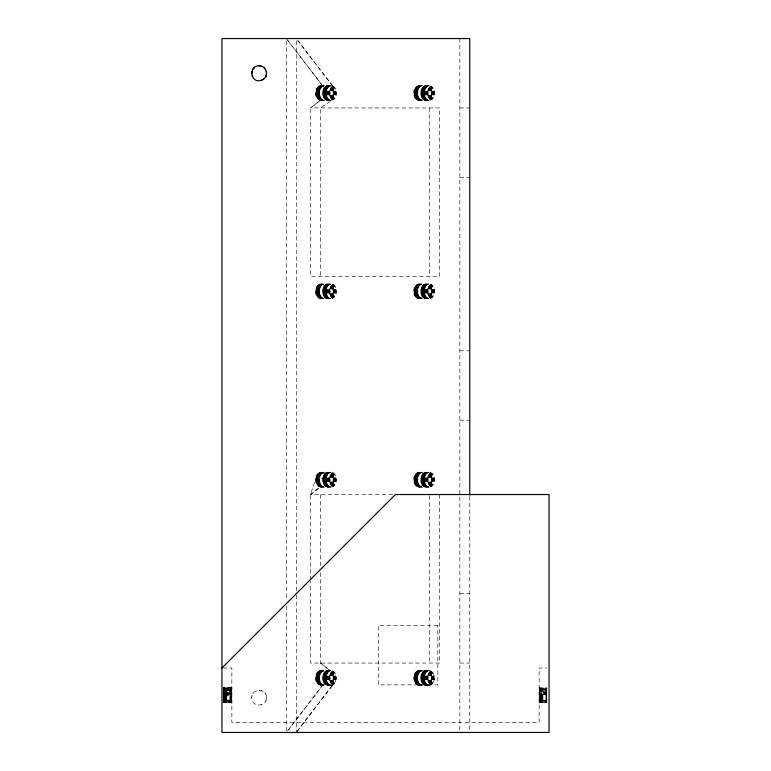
<?xml version="1.0" encoding="UTF-8"?>
<svg xmlns="http://www.w3.org/2000/svg" width="771" height="771" viewBox="0 0 771 771"><rect width="100%" height="100%" fill="white"/><g stroke="black" fill="none" stroke-linecap="round" stroke-linejoin="round"><path stroke-width="0.58" stroke-dasharray="3.85 2.89" d="M326.287 93.532C328.128 84.608 315.002 83.143 315.802 92.607C313.961 101.541 327.087 102.996 326.287 93.532L336.204 93.532C338.035 84.608 324.909 83.143 325.709 92.607C323.878 101.541 337.004 102.996 336.204 93.532M326.287 291.795C328.128 282.861 315.002 281.405 315.802 290.86C313.961 299.794 327.087 301.249 326.287 291.795L336.204 291.795C338.035 282.861 324.919 281.405 325.709 290.86C323.878 299.794 337.004 301.249 336.204 291.795M326.287 480.14C328.128 471.206 315.002 469.751 315.802 479.205C313.961 488.139 327.087 489.595 326.287 480.14L336.204 480.14C338.035 471.206 324.919 469.751 325.709 479.205C323.878 488.139 337.004 489.595 336.204 480.14M326.287 678.393C328.128 669.459 315.002 668.004 315.802 677.458C313.961 686.392 327.087 687.857 326.287 678.393L336.204 678.393C336.416 675.117 334.73 670.712 330.961 670.491L321.044 670.491M336.204 678.393C333.101 696.541 317.334 673.921 330.961 670.491M413.921 93.069C412.581 83.846 425.775 83.846 424.435 93.069C425.775 102.292 412.581 102.292 413.921 93.069L423.828 93.069C422.498 83.846 435.682 83.846 434.343 93.069C435.682 102.292 422.498 102.292 423.828 93.069M413.921 291.332C412.581 282.109 425.765 282.109 424.435 291.332C425.765 300.545 412.581 300.545 413.921 291.332L423.828 291.332C422.498 282.109 435.682 282.109 434.343 291.332C435.682 300.545 422.498 300.545 423.828 291.332M413.921 479.668C412.581 470.455 425.765 470.455 424.435 479.668C425.765 488.891 412.581 488.891 413.921 479.668L423.828 479.668C422.498 470.455 435.682 470.455 434.343 479.668C435.682 488.891 422.498 488.891 423.828 479.668M419.173 670.491C426.247 671.425 426.247 684.436 419.173 685.361C412.109 684.436 412.109 671.425 419.173 670.491L429.09 670.491C436.164 671.425 436.164 684.436 429.09 685.361C422.016 684.436 422.016 671.425 429.09 670.491M266.313 699.605C265.793 706.515 251.77 707.739 251.674 697.755C251.442 687.963 265.976 688.995 266.313 695.905M266.409 699.152L266.525 698.295M266.535 698.218L266.409 696.358M251.693 697.37L251.731 696.82M310.53 580.004L310.53 494.539L315.879 478.28L325.796 478.28M266.024 700.492L265.841 700.916M252.83 693.775L253.38 693.013M322.673 685.005L287.101 731.506L322.982 684.841M297.008 731.506L332.58 685.005L319.416 685.005M297.018 731.496L332.889 684.841L319.107 684.841M392.661 494.539L310.53 494.539L320.061 486.973L331.944 486.973M320.389 100.442L310.53 107.94L310.53 276.461L439.605 276.461L439.605 107.94L310.53 107.94L320.061 100.375L331.944 100.375L320.447 107.94L320.447 276.461M310.53 494.539L320.389 487.05M260.964 704.954L261.485 704.8M223.041 692.975L231.849 692.541L223.041 692.541L231.849 692.907L223.041 693.37L231.849 693.804L223.041 693.871L231.849 693.958L223.041 694.025L231.849 694.343L223.041 694.623L231.849 694.729L223.041 695.22L231.849 695.278M223.041 691.693L231.849 691.693L223.041 692.242M231.849 690.479L223.041 690.218L231.849 690.132L223.041 690.488L231.849 690.903L223.041 690.903M546.861 694.314L539.151 693.881L546.861 694.064M223.041 700.222L231.849 700.02L223.041 700.02L231.849 700.309L223.041 700.656L231.849 701.003L223.041 701.176M546.861 694.632L539.151 694.806L546.861 694.806M223.041 688.522L231.849 688.339L223.041 687.983L231.849 687.963L223.041 688.079M546.861 692.811L539.151 692.686M546.861 689.862L539.151 689.457M539.151 701.716L546.861 701.677L539.151 701.552M223.041 691.818L231.849 691.693M231.849 688.204L223.041 688.252L231.849 688.339M231.849 689.216L223.041 689.351L231.849 689.862L223.041 689.862M223.041 700.791L231.849 700.694L223.041 700.251M546.861 700.858L539.151 701.292M546.861 688.301L539.151 688.079L546.861 688.146M223.041 694.806L231.849 694.729M539.151 694.189L546.861 694.565M546.861 691.915L539.151 691.693M539.151 688.262L546.861 688.214M223.041 701.282L231.849 701.292M223.041 701.552L231.849 701.514L223.041 701.793M539.151 687.973L546.861 687.925M231.849 701.591L223.041 701.321M231.849 702.699L223.041 702.487M320.717 85.648L331.289 85.648M418.846 85.648L429.418 85.648M320.061 85.774L331.944 85.774M418.19 85.774L430.073 85.774M319.734 85.87L332.262 85.87M417.872 85.87L430.401 85.87M319.416 85.995L332.58 85.995L297.741 40.449M417.554 85.995L430.719 85.995M319.107 86.159L332.889 86.159L296.286 38.55M417.246 86.159L431.028 86.159M318.809 86.342L333.197 86.342M416.938 86.342L431.326 86.342M318.51 86.554L333.486 86.554M416.648 86.554L431.625 86.554M318.23 86.795L333.776 86.795M416.359 86.795L431.905 86.795M317.951 87.056L334.045 87.056M416.089 87.056L432.184 87.056M317.691 87.345L334.306 87.345M415.829 87.345L432.444 87.345M317.45 87.653L334.556 87.653M415.579 87.653L432.685 87.653M317.209 87.981L334.787 87.981M415.347 87.981L432.926 87.981M316.997 88.328L335.009 88.328M415.126 88.328L433.138 88.328M316.794 88.704L335.212 88.704M414.923 88.704L433.341 88.704M316.602 89.089L335.395 89.089M414.74 89.089L433.533 89.089M316.438 89.484L335.568 89.484M414.567 89.484L433.697 89.484M316.293 89.908L335.713 89.908M414.422 89.908L433.851 89.908M316.158 90.332L335.848 90.332M414.287 90.332L433.977 90.332M316.043 90.776L335.954 90.776M414.181 90.776L434.092 90.776M315.956 91.219L325.863 91.219M326.133 91.219L336.05 91.219M414.085 91.219L424.002 91.219M424.272 91.219L434.179 91.219M315.879 91.682L325.796 91.682M326.21 91.682L336.117 91.682M414.017 91.682L423.925 91.682M424.339 91.682L434.256 91.682M315.831 92.134L325.738 92.134M326.258 92.134L336.175 92.134M413.96 92.134L423.877 92.134M424.397 92.134L434.304 92.134M315.802 92.607L325.709 92.607M326.287 92.607L336.204 92.607M413.931 92.607L423.848 92.607M424.426 92.607L434.333 92.607M315.792 93.069L325.699 93.069M326.306 93.069L336.214 93.069M424.435 93.069L434.343 93.069M315.802 93.532L325.709 93.532M413.931 93.532L423.848 93.532M424.426 93.532L434.333 93.532M315.831 94.004L325.738 94.004M326.258 94.004L336.175 94.004M413.96 94.004L423.877 94.004M424.397 94.004L434.304 94.004M315.879 94.467L325.796 94.467M326.21 94.467L336.117 94.467M414.017 94.467L423.925 94.467M424.339 94.467L434.256 94.467M315.956 94.92L325.863 94.92M326.133 94.92L336.05 94.92M414.085 94.92L424.002 94.92M424.272 94.92L434.179 94.92M316.043 95.373L335.954 95.373M414.181 95.373L434.092 95.373M316.158 95.806L335.848 95.806M414.287 95.806L433.977 95.806M316.293 96.24L335.713 96.24M414.422 96.24L433.851 96.24M316.438 96.654L335.568 96.654M414.567 96.654L433.697 96.654M316.602 97.059L335.395 97.059M414.74 97.059L433.533 97.059M316.794 97.445L335.212 97.445M414.923 97.445L433.341 97.445M316.997 97.811L335.009 97.811M415.126 97.811L433.138 97.811M317.209 98.158L334.787 98.158M415.347 98.158L432.926 98.158M317.45 98.486L334.556 98.486M415.579 98.486L432.685 98.486M317.691 98.804L334.306 98.804M415.829 98.804L432.444 98.804M317.951 99.083L334.045 99.083M416.089 99.083L432.184 99.083M318.23 99.343L333.776 99.343M416.359 99.343L431.905 99.343M318.51 99.584L333.486 99.584M416.648 99.584L431.625 99.584M318.809 99.796L333.197 99.796M416.938 99.796L431.326 99.796M319.107 99.989L332.889 99.989M417.246 99.989L431.028 99.989M319.416 100.143L332.58 100.143M417.554 100.143L430.719 100.143M418.19 100.375L430.073 100.375M320.717 100.49L331.289 100.49M418.846 100.49L429.418 100.49M459.844 107.94L469.761 107.94M459.844 177.33L469.761 177.33M320.061 284.027L331.944 284.027M418.19 284.027L430.073 284.027M319.734 284.123L332.262 284.123M417.872 284.123L430.401 284.123M319.416 284.258L332.58 284.258M417.554 284.258L430.719 284.258M319.107 284.412L332.889 284.412M417.246 284.412L431.028 284.412M318.809 284.605L333.197 284.605M416.938 284.605L431.326 284.605M318.51 284.817L333.486 284.817M416.648 284.817L431.625 284.817M318.23 285.048L333.776 285.048M416.359 285.048L431.905 285.048M317.951 285.309L334.045 285.309M416.089 285.309L432.184 285.309M317.691 285.598L334.306 285.598M415.829 285.598L432.444 285.598M317.45 285.906L334.556 285.906M415.579 285.906L432.685 285.906M317.209 286.243L334.787 286.243M415.347 286.243L432.926 286.243M316.997 286.59L335.009 286.59M415.126 286.59L433.138 286.59M316.794 286.957L335.212 286.957M414.923 286.957L433.341 286.957M316.602 287.342L335.395 287.342M414.74 287.342L433.533 287.342M316.438 287.747L335.568 287.747M414.567 287.747L433.697 287.747M316.293 288.161L335.713 288.161M414.422 288.161L433.851 288.161M316.158 288.595L335.848 288.595M414.287 288.595L433.977 288.595M316.043 289.029L335.954 289.029M414.181 289.029L434.092 289.029M315.956 289.482L325.863 289.482M326.133 289.482L336.05 289.482M414.085 289.482L424.002 289.482M424.272 289.482L434.179 289.482M315.879 289.935L325.796 289.935M326.21 289.935L336.117 289.935M414.017 289.935L423.925 289.935M424.339 289.935L434.256 289.935M315.831 290.397L325.738 290.397M326.258 290.397L336.175 290.397M413.96 290.397L423.877 290.397M424.397 290.397L434.304 290.397M315.802 290.86L325.709 290.86M326.287 290.86L336.204 290.86M413.931 290.86L423.848 290.86M424.426 290.86L434.333 290.86M315.792 291.332L325.699 291.332M326.306 291.332L336.214 291.332M424.435 291.332L434.343 291.332M315.802 291.795L325.709 291.795M413.931 291.795L423.848 291.795M424.426 291.795L434.333 291.795M315.831 292.257L325.738 292.257M326.258 292.257L336.175 292.257M413.96 292.257L423.877 292.257M424.397 292.257L434.304 292.257M315.879 292.72L325.796 292.72M326.21 292.72L336.117 292.72M414.017 292.72L423.925 292.72M424.339 292.72L434.256 292.72M315.956 293.173L325.863 293.173M326.133 293.173L336.05 293.173M414.085 293.173L424.002 293.173M424.272 293.173L434.179 293.173M316.043 293.626L335.954 293.626M414.181 293.626L434.092 293.626M316.158 294.069L335.848 294.069M414.287 294.069L433.977 294.069M316.293 294.493L335.713 294.493M414.422 294.493L433.851 294.493M316.438 294.907L335.568 294.907M414.567 294.907L433.697 294.907M316.602 295.312L335.395 295.312M414.74 295.312L433.533 295.312M316.794 295.698L335.212 295.698M414.923 295.698L433.341 295.698M316.997 296.064L335.009 296.064M415.126 296.064L433.138 296.064M317.209 296.421L334.787 296.421M415.347 296.421L432.926 296.421M317.45 296.748L334.556 296.748M415.579 296.748L432.685 296.748M317.691 297.057L334.306 297.057M415.829 297.057L432.444 297.057M317.951 297.346L334.045 297.346M416.089 297.346L432.184 297.346M318.23 297.606L333.776 297.606M416.359 297.606L431.905 297.606M318.51 297.847L333.486 297.847M416.648 297.847L431.625 297.847M318.809 298.059L333.197 298.059M416.938 298.059L431.326 298.059M319.107 298.242L332.889 298.242M417.246 298.242L431.028 298.242M319.416 298.396L332.58 298.396M417.554 298.396L430.719 298.396M319.734 298.531L332.262 298.531M417.872 298.531L430.401 298.531M320.389 298.705L331.617 298.705M418.518 298.705L429.746 298.705M459.844 350.805L469.761 350.805M459.844 420.195L469.761 420.195M320.717 472.257L331.289 472.257M418.846 472.257L429.418 472.257M320.061 472.372L331.944 472.372M418.19 472.372L430.073 472.372M319.416 472.604L332.58 472.604M417.554 472.604L430.719 472.604M319.107 472.758L332.889 472.758M417.246 472.758L431.028 472.758M318.809 472.941L333.197 472.941M416.938 472.941L431.326 472.941M318.51 473.153L333.486 473.153M416.648 473.153L431.625 473.153M318.23 473.394L333.776 473.394M416.359 473.394L431.905 473.394M317.951 473.654L334.045 473.654M416.089 473.654L432.184 473.654M317.691 473.943L334.306 473.943M415.829 473.943L432.444 473.943M317.45 474.252L334.556 474.252M415.579 474.252L432.685 474.252M317.209 474.579L334.787 474.579M415.347 474.579L432.926 474.579M316.997 474.936L335.009 474.936M415.126 474.936L433.138 474.936M316.794 475.302L335.212 475.302M414.923 475.302L433.341 475.302M316.602 475.688L335.395 475.688M414.74 475.688L433.533 475.688M316.438 476.092L335.568 476.092M414.567 476.092L433.697 476.092M316.293 476.507L335.713 476.507M414.422 476.507L433.851 476.507M316.158 476.931L335.848 476.931M414.287 476.931L433.977 476.931M316.043 477.374L335.954 477.374M414.181 477.374L434.092 477.374M315.956 477.827L325.863 477.827M326.133 477.827L336.05 477.827M414.085 477.827L424.002 477.827M424.272 477.827L434.179 477.827M326.21 478.28L336.117 478.28M414.017 478.28L423.925 478.28M424.339 478.28L434.256 478.28M315.831 478.743L325.738 478.743M326.258 478.743L336.175 478.743M413.96 478.743L423.877 478.743M424.397 478.743L434.304 478.743M315.802 479.205L325.709 479.205M326.287 479.205L336.204 479.205M413.931 479.205L423.848 479.205M424.426 479.205L434.333 479.205M315.792 479.668L325.699 479.668M326.306 479.668L336.214 479.668M424.435 479.668L434.343 479.668M315.802 480.14L325.709 480.14M413.931 480.14L423.848 480.14M424.426 480.14L434.333 480.14M315.831 480.603L325.738 480.603M326.258 480.603L336.175 480.603M413.96 480.603L423.877 480.603M424.397 480.603L434.304 480.603M315.879 481.065L325.796 481.065M326.21 481.065L336.117 481.065M414.017 481.065L423.925 481.065M424.339 481.065L434.256 481.065M315.956 481.518L325.863 481.518M326.133 481.518L336.05 481.518M414.085 481.518L424.002 481.518M424.272 481.518L434.179 481.518M316.043 481.971L335.954 481.971M414.181 481.971L434.092 481.971M316.158 482.405L335.848 482.405M414.287 482.405L433.977 482.405M316.293 482.839L335.713 482.839M414.422 482.839L433.851 482.839M316.438 483.253L335.568 483.253M414.567 483.253L433.697 483.253M316.602 483.658L335.395 483.658M414.74 483.658L433.533 483.658M316.794 484.043L335.212 484.043M414.923 484.043L433.341 484.043M316.997 484.41L335.009 484.41M415.126 484.41L433.138 484.41M317.209 484.757L334.787 484.757M415.347 484.757L432.926 484.757M317.45 485.094L334.556 485.094M415.579 485.094L432.685 485.094M317.691 485.402L334.306 485.402M415.829 485.402L432.444 485.402M317.951 485.691L334.045 485.691M416.089 485.691L432.184 485.691M318.23 485.952L333.776 485.952M416.359 485.952L431.905 485.952M318.51 486.183L333.486 486.183M416.648 486.183L431.625 486.183M318.809 486.395L333.197 486.395M416.938 486.395L431.326 486.395M319.107 486.588L332.889 486.588M417.246 486.588L431.028 486.588M319.416 486.742L332.58 486.742M417.554 486.742L430.719 486.742M319.734 486.877L332.262 486.877M417.872 486.877L430.401 486.877M418.19 486.973L430.073 486.973M320.717 487.089L331.289 487.089M418.846 487.089L429.418 487.089M459.844 593.67L469.761 593.67M459.844 663.06L469.761 663.06M223.041 668.014L231.849 668.014L231.849 722.533L539.151 722.533L539.151 668.014L546.861 668.014M320.061 670.625L331.944 670.625M418.19 670.625L430.073 670.625M319.734 670.731L332.262 670.731M417.872 670.731L430.401 670.731M319.416 670.857L332.58 670.857M417.554 670.857L430.719 670.857M319.107 671.021L332.889 671.021M417.246 671.021L431.028 671.021M318.809 671.204L333.197 671.204M416.938 671.204L431.326 671.204M318.51 671.416L333.486 671.416M416.648 671.416L431.625 671.416M318.23 671.657L333.776 671.657M416.359 671.657L431.905 671.657M317.951 671.917L334.045 671.917M416.089 671.917L432.184 671.917M317.691 672.196L334.306 672.196M415.829 672.196L432.444 672.196M317.45 672.505L334.556 672.505M415.579 672.505L432.685 672.505M317.209 672.842L334.787 672.842M415.347 672.842L432.926 672.842M316.997 673.189L335.009 673.189M415.126 673.189L433.138 673.189M316.794 673.555L335.212 673.555M414.923 673.555L433.341 673.555M316.602 673.95L335.395 673.95M414.74 673.95L433.533 673.95M316.438 674.346L335.568 674.346M414.567 674.346L433.697 674.346M316.293 674.76L335.713 674.76M414.422 674.76L433.851 674.76M316.158 675.194L335.848 675.194M414.287 675.194L433.977 675.194M316.043 675.627L335.954 675.627M414.181 675.627L434.092 675.627M315.956 676.08L325.863 676.08M326.133 676.08L336.05 676.08M414.085 676.08L424.002 676.08M424.272 676.08L434.179 676.08M315.879 676.533L325.796 676.533M326.21 676.533L336.117 676.533M414.017 676.533L423.925 676.533M424.339 676.533L434.256 676.533M315.831 676.996L325.738 676.996M326.258 676.996L336.175 676.996M413.96 676.996L423.877 676.996M424.397 676.996L434.304 676.996M315.802 677.458L325.709 677.458M326.287 677.458L336.204 677.458M413.931 677.458L423.848 677.458M424.426 677.458L434.333 677.458M315.792 677.931L325.699 677.931M326.306 677.931L336.214 677.931M413.921 677.931L423.828 677.931M424.435 677.931L434.343 677.931M315.802 678.393L325.709 678.393M413.931 678.393L423.848 678.393M424.426 678.393L434.333 678.393M315.831 678.865L325.738 678.865M326.258 678.865L336.175 678.865M413.96 678.865L423.877 678.865M424.397 678.865L434.304 678.865M315.879 679.318L325.796 679.318M326.21 679.318L336.117 679.318M414.017 679.318L423.925 679.318M424.339 679.318L434.256 679.318M315.956 679.781L325.863 679.781M326.133 679.781L336.05 679.781M414.085 679.781L424.002 679.781M424.272 679.781L434.179 679.781M316.043 680.224L335.954 680.224M414.181 680.224L434.092 680.224M316.158 680.668L335.848 680.668M414.287 680.668L433.977 680.668M316.293 681.092L335.713 681.092M414.422 681.092L433.851 681.092M316.438 681.506L335.568 681.506M414.567 681.506L433.697 681.506M316.602 681.911L335.395 681.911M414.74 681.911L433.533 681.911M316.794 682.296L335.212 682.296M414.923 682.296L433.341 682.296M316.997 682.672L335.009 682.672M415.126 682.672L433.138 682.672M317.209 683.019L334.787 683.019M415.347 683.019L432.926 683.019M317.45 683.347L334.556 683.347M415.579 683.347L432.685 683.347M317.691 683.655L334.306 683.655M415.829 683.655L432.444 683.655M317.951 683.944L334.045 683.944M416.089 683.944L432.184 683.944M318.23 684.205L333.776 684.205M416.359 684.205L431.905 684.205M318.51 684.446L333.486 684.446M416.648 684.446L431.625 684.446M318.809 684.658L333.197 684.658M416.938 684.658L431.326 684.658M417.554 685.005L430.719 685.005M319.734 685.13L332.262 685.13M417.872 685.13L430.401 685.13M320.389 685.303L331.617 685.303M418.518 685.303L429.746 685.303M231.849 687.867L223.041 687.857L231.849 687.963M223.041 688.551L231.849 688.551M539.151 688.551L546.861 688.551M223.041 688.763L231.849 688.763M539.151 688.763L546.861 688.763M223.041 689.004L231.849 689.004M539.151 689.004L546.861 689.004M231.849 689.544L223.041 689.264M539.151 689.544L546.861 689.544M223.041 690.19L231.849 690.19M546.861 690.19L539.151 690.19L546.861 690.324M539.151 690.537L546.861 690.353M539.151 690.903L546.861 690.903M223.041 691.298L231.849 691.298M539.151 691.298L546.861 691.298M546.861 692.107L539.151 692.107L546.861 692.512M223.041 693.428L231.849 693.428L223.041 693.033M546.861 693.428L539.151 693.428L546.861 693.813M223.041 693.881L231.849 693.881M223.041 694.343L231.849 694.343M223.041 694.806L231.849 694.806M539.151 695.278L546.861 695.278M223.041 695.741L231.849 695.741M539.151 695.741L546.861 695.741M223.041 696.213L231.849 696.213M539.151 696.213L546.861 696.213M223.041 696.666L231.849 696.666M539.151 696.666L546.861 696.666M223.041 697.129L231.849 697.129M539.151 697.129L546.861 697.129M223.041 697.572L231.849 697.572M539.151 697.572L546.861 697.572M223.041 698.015L231.849 698.015M539.151 698.015L546.861 698.015M223.041 698.439L231.849 698.439M539.151 698.439L546.861 698.439M223.041 698.854L231.849 698.854M539.151 698.854L546.861 698.854M223.041 699.258L231.849 699.258M539.151 699.258L546.861 699.258M223.041 699.644L231.849 699.644M539.151 699.644L546.861 699.644M539.151 700.02L546.861 700.02M223.041 700.367L231.849 700.694M539.151 700.367L546.861 700.367M546.861 700.694L539.151 700.694L546.861 700.82M223.041 701.003L231.849 701.003M539.151 701.003L546.861 701.003M539.151 701.793L546.861 701.793M223.041 702.005L231.849 702.352M539.151 702.005L546.861 702.188M539.151 702.352L546.861 702.352M223.041 702.583L231.849 702.593M223.041 693.736L231.849 693.804M223.041 692.291L231.849 692.541M259.114 690.324L259.654 690.344M260.964 690.556L261.851 690.845M320.447 572.786L320.447 663.06L330.296 670.548M320.447 663.06L329.969 670.625M287.834 40.458L322.982 86.159M286.369 38.55L322.673 85.995M264.839 693.013L265.388 693.775M469.761 496.331L469.761 731.245M459.844 38.55L459.844 731.245M439.605 494.539L439.605 663.06L310.53 663.06L310.53 581.209M429.688 107.94L429.688 276.461M429.688 495.743L429.688 663.06M320.447 494.539L320.447 566.762M296.286 40.959L296.286 593.911M296.286 595.116L296.286 732.45M286.369 40.959L286.369 599.934M286.369 605.958L286.369 731.245M546.861 702.593L539.151 702.709L546.861 702.612M231.849 702.159L223.041 702.188L231.849 702.188M437.841 625.387L378.359 625.387L378.359 684.87L437.841 684.87L437.841 625.387M546.861 689.264L539.151 689.264L546.861 689.37"/><path stroke-width="1.16" d="M260.039 80.618C249.939 83.008 248.31 63.434 260.964 66.046C264.636 66.904 267.171 70.865 266.429 74.565C267.421 78.334 256.926 82.246 262.275 79.972M266.544 73.245L266.409 74.642M251.693 72.782L251.809 71.848M251.799 71.925L251.915 71.395M266.429 74.565L266.024 75.982M266.072 75.837L265.841 76.416M252.83 69.265L254.372 67.511M253.64 68.214L254.141 67.723M221.942 668.014L395.417 494.539L549.058 494.539L549.058 732.45L221.942 732.45L221.942 38.55L469.761 38.55L469.761 495.127M263.913 78.921L263.48 79.259M259.114 65.814L260.039 65.872M260.964 66.046L261.851 66.335M264.202 67.829L265.166 68.937M252.262 76.127L252.04 75.548M266.313 71.395L266.429 71.925M266.409 71.848L266.525 72.696M251.693 73.631L251.674 73.245"/></g></svg>
